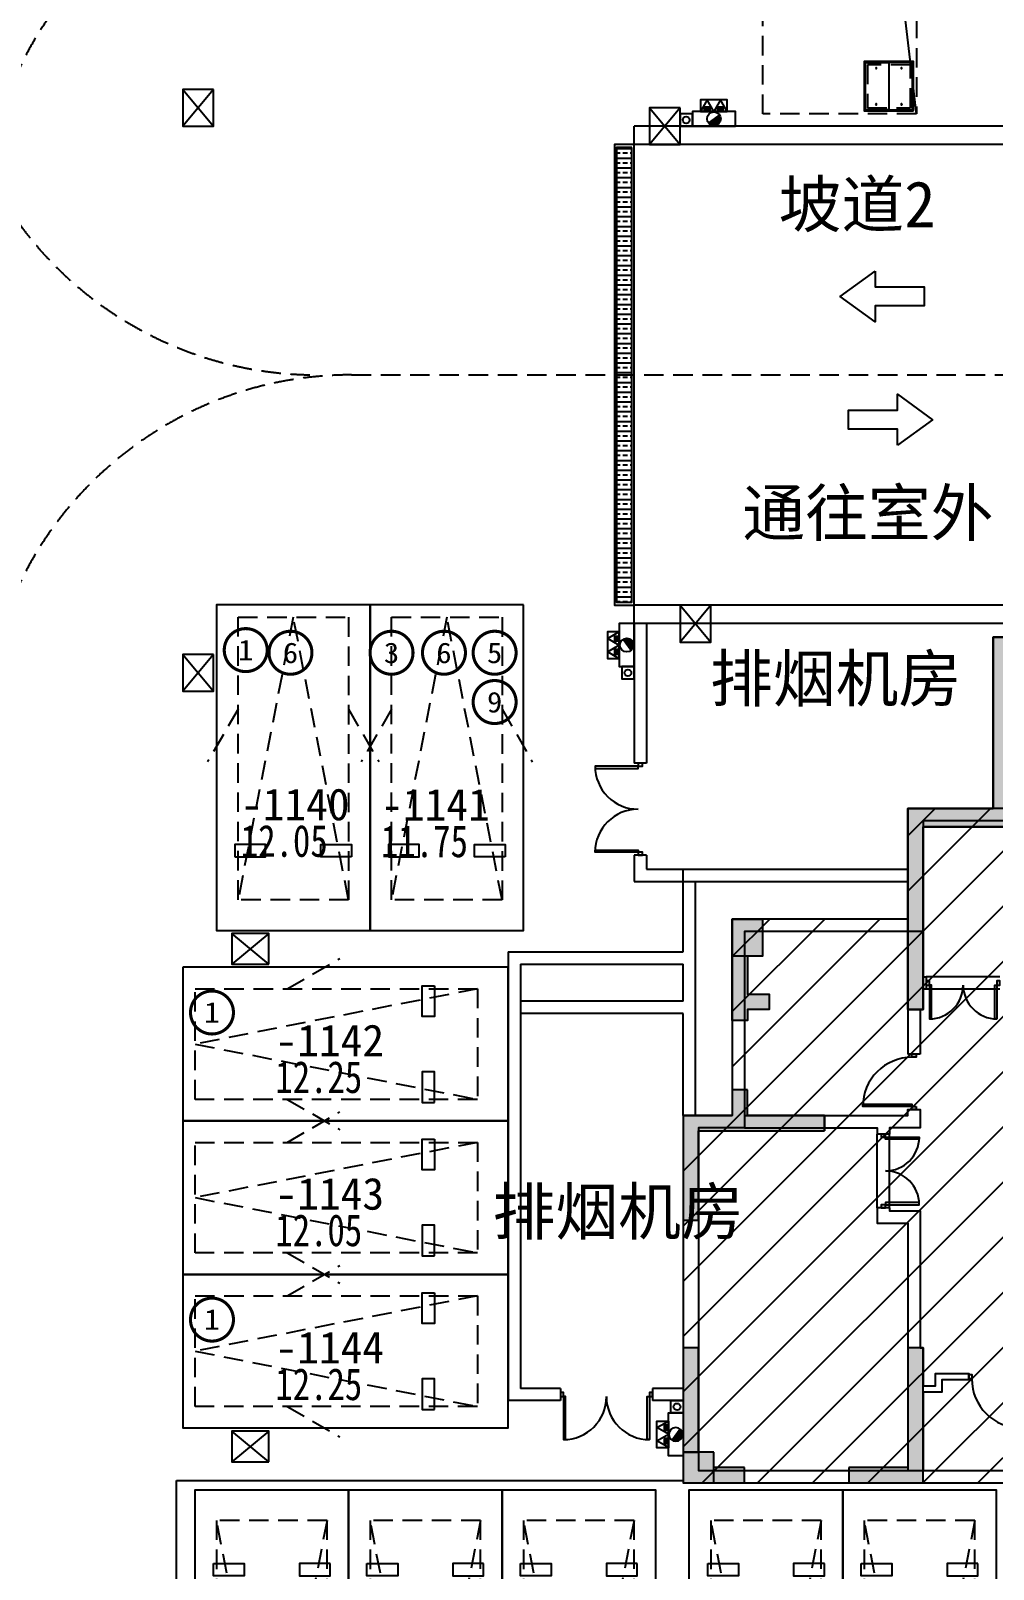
# Model space of a CAD drawing. Header units: millimetres. Extents: x 693907 to 1906102, y -24098 to 332602.
# Drawn here: x 872791 to 888467, y 253705 to 278753 of the extents above; entities that cross this region are included whole.
import ezdxf
from ezdxf.enums import TextEntityAlignment as Align

# ---------------------------------------------------------------- set-up
doc = ezdxf.new("R2010")
doc.units = ezdxf.units.MM
doc.header["$LTSCALE"] = 100
doc.linetypes.add('A6-DK-B1F$0$HIDDEN2', pattern=[4.7625, 3.175, -1.5875])
doc.linetypes.add('A6-DK-JSJ-B1F$0$HIDDEN2', pattern=[4.7625, 3.175, -1.5875])
doc.layers.get('Defpoints').update_dxf_attribs({"color": 189})
for name, color, linetype in [('-ACO-TTLB', 153, 'Continuous'), ('1#-HW-BF$0$S-HATCH-X', 251, 'Continuous'), ('1#-W-BF$0$S-COLUMN-S', 2, 'Continuous'), ('1#-W-BF$0$S-WALL-S', 4, 'Continuous'), ('A-HATCH', 251, 'Continuous'), ('A-ROOM-IDEN', 31, 'Continuous'), ('A6-DK-B1F$0$A-CONC', 30, 'Continuous'), ('A6-DK-B1F$0$A-DOOR', 190, 'Continuous'), ('A6-DK-B1F$0$A-PRKG', 175, 'A6-DK-B1F$0$HIDDEN2'), ('A6-DK-B1F$0$A-PRKG-SIGN', 252, 'Continuous'), ('A6-DK-B1F$0$A-TRACK', 77, 'A6-DK-B1F$0$HIDDEN2'), ('A6-DK-B1F$0$A-WALL', 2, 'Continuous'), ('A6-DK-BG-B1F$0$A-STAIR', 142, 'Continuous'), ('A6-DK-JSJ-B1F$0$A-DRAIN', 152, 'Continuous'), ('A6-DK-JSJ-B1F$0$A-HATCH', 251, 'Continuous'), ('A6-DK-JSJ-B1F$0$A-HOLE-FLOR', 242, 'Continuous'), ('A6-DK-JSJ-B1F$0$A-LOWER', 131, 'A6-DK-JSJ-B1F$0$HIDDEN2'), ('A6-DK-JSJ-B1F$0$A-SECT', 150, 'Continuous'), ('A6-DK-JSJ-B1F$0$A-STAIR', 142, 'Continuous'), ('A6-DK-JSJ-B1F$0$X23-BF$0$A-HATCH', 251, 'Continuous'), ('A6-W-B1$0$S-WALL-S', 4, 'Continuous'), ('a_parking_number', 120, 'Continuous'), ('a_parking_price', 211, 'Continuous'), ('TP-DK-1(xhs)$0$P-J-DIM-L', 70, 'Continuous'), ('TP-DK-1(xhs)$0$P-X-L', 240, 'Continuous'), ('TP-DK-1(xhs)$0$P-X-M', 2, 'Continuous'), ('TP-DK-1(xhs)$0$P-X-X', 1, 'Continuous'), ('X1-B1F$0$xref(dwg引用图层)', 7, 'Continuous'), ('XA6-130-S-B1F$0$A-DOOR', 190, 'Continuous'), ('XA6-130-S-B1F$0$A-STAIR', 142, 'Continuous'), ('XA6-130-S-B1F$0$A-WALL', 2, 'Continuous'), ('xref(dwg引用图层)', 7, 'Continuous')]:
    doc.layers.add(name, color=color, linetype=linetype)
doc.layers.add('1#-HW-BF$0$S-EDIT', color=241, linetype='Continuous', plot=False)
doc.layers.add('A6-W-B1$0$S-EDIT', color=241, linetype='Continuous', plot=False)
doc.layers.add('LVTRY', color=6, linetype='Continuous', lineweight=18)
doc.layers.add('PUB_TEXT', color=7, linetype='Continuous', lineweight=15)
doc.styles.add('-黑体', font='simhei.ttf')
doc.styles.add('华文细黑', font='STXIHEI.TTF')
doc.styles.add('黑体', font='simhei.ttf', dxfattribs={"width": 0.8})

# ---------------------------------------------------------------- blocks, each defined once
blk = doc.blocks.new('*U100')
for points in [[(-900, 35), (-850, 35), (-850, -35), (-900, -35)], [(-50, 35), (0, 35), (0, -35), (-50, -35)], [(-85, -835), (-85, -35), (-50, -35), (-50, -835)]]:
    blk.add_lwpolyline(points, close=True)
blk.add_arc((-50, -35), 800, 180, 270)
blk = doc.blocks.new('*U95')
at = {"linetype": 'ByBlock', "lineweight": -2}
for points in [[(0, -35), (50, -35), (50, 35), (0, 35)], [(1150, -35), (1200, -35), (1200, 35), (1150, 35)], [(85, -585), (85, -35), (50, -35), (50, -585)], [(1115, -585), (1115, -35), (1150, -35), (1150, -585)]]:
    blk.add_lwpolyline(points, close=True, dxfattribs=at)
for centre, start, end in [((50, -35), 270, 0), ((1150, -35), 180, 270)]:
    blk.add_arc(centre, 550, start, end, dxfattribs=at)
blk = doc.blocks.new('*U103')
for points in [[(-900, 35), (-850, 35), (-850, -35), (-900, -35)], [(-50, 35), (0, 35), (0, -35), (-50, -35)], [(-85, -835), (-85, -35), (-50, -35), (-50, -835)]]:
    blk.add_lwpolyline(points, close=True)
blk.add_arc((-50, -35), 800, 180, 270)
blk = doc.blocks.new('XA6-130-S-B1F')
at = {"layer": 'XA6-130-S-B1F$0$A-STAIR'}
for points in [[(5060, 9550), (3860, 9550)], [(5060, 9350), (3860, 9350)], [(3060, 5790), (3060, 6990)], [(3260, 5790), (3260, 6990)]]:
    blk.add_lwpolyline(points, dxfattribs=at)
at = {"layer": 'XA6-130-S-B1F$0$A-WALL'}
for points in [[(9500, 13390), (5680, 13390), (5680, 12290), (3560, 12290), (3560, 10490), (700, 10490)], [(9500, 13190), (5880, 13190), (5880, 12090), (3810, 12090), (3810, 10290), (900, 10290), (900, 7090), (150, 7090), (150, 1510), (7740, 1510), (7740, 110), (9750, 110)], [(3560, 10490), (700, 10490), (700, 7290), (-100, 7290), (-100, 1310), (7540, 1310), (7540, -90), (9750, -90)], [(3810, 9550), (3860, 9550), (3860, 9350), (3810, 9350)], [(3560, 9020), (3560, 8290)], [(3760, 9020), (3760, 8290)], [(3760, 8290), (3560, 8290)], [(900, 7290), (3560, 7290), (3560, 7390), (3760, 7390), (3760, 7090), (3260, 7090), (3260, 6990)], [(3760, 7390), (3760, 7090)], [(900, 7090), (3060, 7090), (3060, 6990)], [(3260, 6990), (3060, 6990)], [(3060, 5790), (3060, 5540), (3560, 5540), (3560, 1510)], [(3260, 5790), (3060, 5790)], [(3260, 5790), (3260, 5740), (3760, 5740), (3760, 3510), (3810, 3510), (3810, 2890)], [(3810, 2890), (4010, 2890), (4010, 3090), (4550, 3090), (4550, 2990), (4110, 2990), (4110, 2790), (3810, 2790), (3810, 1510)]]:
    blk.add_lwpolyline(points, dxfattribs=at)
at = {"layer": 'XA6-130-S-B1F$0$A-DOOR'}
for name, p in [('*U95', (3860, 9450)), ('*U100', (5450, 3040))]:
    blk.add_blockref(name, p, dxfattribs=at)
for name, p, rotation in [('*U103', (3660, 7390), 270), ('*U95', (3160, 5790), 90)]:
    blk.add_blockref(name, p, dxfattribs=dict(at, rotation=rotation))
blk = doc.blocks.new('X1-B1F')
at = {"layer": 'X1-B1F$0$xref(dwg引用图层)'}
blk.add_blockref('XA6-130-S-B1F', (0, 0), dxfattribs=at)
blk = doc.blocks.new('1#-HW-BF')
at = {"layer": '1#-HW-BF$0$S-HATCH-X'}
for points in [[(43280, 3190), (43280, 5990), (42680, 5990), (42680, 5590), (42330, 5590), (42330, 6940), (40380, 6940), (40380, 7290), (41530, 7290), (41530, 9020), (41280, 9020), (41280, 9270), (41530, 9270), (41530, 10140), (39020, 10140), (39020, 9020), (38670, 9020), (38670, 11940), (36830, 11940), (36830, 13190), (33180, 13190), (33180, 12290), (33890, 12290), (33890, 11740), (33640, 11740), (33640, 12040), (32830, 12040), (32830, 14260), (30220, 14260), (30220, 11940), (25190, 11940), (25190, 9020), (24840, 9020), (24840, 10140), (22330, 10140), (22330, 9270), (22580, 9270), (22580, 9020), (22330, 9020), (22330, 6950), (20250, 6950), (20250, 9020), (20000, 9020), (20000, 9270), (20250, 9270), (20250, 10140), (17740, 10140), (17740, 9020), (17390, 9020), (17390, 11940), (12360, 11940), (12360, 14260), (9750, 14260), (9750, 12040), (8940, 12040), (8940, 11740), (8690, 11740), (8690, 12290), (9400, 12290), (9400, 13190), (5300, 13190), (5300, 11990), (3810, 11990), (3810, 9020), (3560, 9020), (3560, 12290), (4950, 12290), (4950, 15082), (5300, 15082), (5300, 13540), (9400, 13540), (9400, 14610), (12710, 14610), (12710, 12290), (17740, 12290), (17740, 10490), (20600, 10490), (20600, 7300), (21980, 7300), (21980, 10490), (24840, 10490), (24840, 12290), (29870, 12290), (29870, 14610), (33180, 14610), (33180, 13540), (37180, 13540), (37180, 12290), (39020, 12290), (39020, 10490), (41880, 10490), (41880, 7290), (42680, 7290), (42680, 6340), (43630, 6340), (43630, 2840), (42680, 2840), (42680, 1310), (35190, 1310), (35190, 310), (34840, 310), (34840, 2760), (35090, 2760), (35090, 1660), (38770, 1660), (38770, 3010), (39020, 3010), (39020, 1660), (42330, 1660), (42330, 3190)], [(1200, 10490), (700, 10490), (700, 9890), (1200, 9890)], [(1300, 9270), (950, 9270), (950, 9890), (700, 9890), (700, 8840), (950, 8840), (950, 9020), (1300, 9020)], [(2200, 7290), (950, 7290), (950, 7710), (700, 7710), (700, 7290), (-100, 7290), (-100, 5590), (150, 5590), (150, 7040), (2200, 7040), (2200, 7110)], [(150, 3510), (-100, 3510), (-100, 1810), (150, 1810)], [(3810, 3510), (3560, 3510), (3560, 1560), (2600, 1560), (2600, 1310), (3810, 1310)], [(400, 1810), (-100, 1810), (-100, 1310), (400, 1310)], [(900, 1560), (400, 1560), (400, 1310), (900, 1310)]]:
    blk.add_hatch(color=256, dxfattribs=at).paths.add_polyline_path(points)
at = {"layer": '1#-HW-BF$0$S-EDIT'}
for p, q in [((950, 7710), (700, 7710)), ((700, 7710), (700, 7290)), ((950, 7290), (950, 7710)), ((-100, 7290), (-100, 5590)), ((700, 7290), (-100, 7290)), ((2200, 7290), (950, 7290)), ((2200, 7290), (2200, 7040)), ((150, 5590), (150, 7040)), ((150, 7040), (2200, 7040)), ((-100, 5590), (150, 5590)), ((900, 1560), (400, 1560)), ((900, 1310), (900, 1560)), ((300, 1310), (900, 1310))]:
    blk.add_line(p, q, dxfattribs=at)
for points in [[(5300, 11990), (3810, 11990), (3810, 9020), (3560, 9020), (3560, 12290), (4950, 12290), (4950, 15082), (5300, 15082)], [(950, 9890), (1200, 9890), (1200, 10490), (700, 10490), (700, 10090)], [(950, 9890), (950, 9270), (1300, 9270), (1300, 9020), (950, 9020), (950, 8840), (700, 8840), (700, 10490), (1200, 10490)]]:
    blk.add_lwpolyline(points, dxfattribs=at)
for points in [[(1200, 10490), (700, 10490), (700, 9890), (1200, 9890)], [(150, 1810), (150, 3510), (-100, 3510), (-100, 1810)], [(2600, 1560), (2600, 1310), (3810, 1310), (3810, 3510), (3560, 3510), (3560, 1560)], [(400, 1810), (-100, 1810), (-100, 1310), (400, 1310)]]:
    blk.add_lwpolyline(points, close=True, dxfattribs=at)
blk = doc.blocks.new('1#-W-BF')
at = {"layer": '1#-W-BF$0$S-COLUMN-S'}
for points in [[(1200, 10490), (700, 10490), (700, 9890), (1200, 9890)], [(400, 1810), (-100, 1810), (-100, 1310), (400, 1310)]]:
    blk.add_lwpolyline(points, close=True, dxfattribs=at)
at = {"layer": '1#-W-BF$0$S-WALL-S', "color": 0, "linetype": 'ByBlock', "lineweight": -2}
for p, q in [((5300, 15082), (4950, 15082)), ((4950, 15082), (4950, 12290)), ((4950, 12290), (3560, 12290)), ((3560, 12290), (3560, 11990)), ((3810, 11990), (5300, 11990)), ((950, 7710), (700, 7710)), ((700, 7710), (700, 7290)), ((950, 7290), (950, 7710)), ((-100, 7290), (700, 7290)), ((150, 7290), (-100, 7290)), ((-100, 7290), (-100, 5590)), ((2200, 7290), (950, 7290)), ((2200, 7110), (2200, 7290)), ((150, 5590), (150, 7040)), ((150, 7040), (2200, 7040)), ((2200, 7040), (2200, 7110)), ((2200, 7110), (2200, 7110)), ((-100, 5590), (150, 5590))]:
    blk.add_line(p, q, dxfattribs=at)
at = {"layer": '1#-W-BF$0$S-WALL-S', "color": 0}
for p, q in [((900, 1560), (400, 1560)), ((900, 1310), (900, 1560)), ((400, 1310), (900, 1310))]:
    blk.add_line(p, q, dxfattribs=at)
at = {"layer": '1#-W-BF$0$S-WALL-S', "color": 0, "linetype": 'ByBlock', "lineweight": -2}
for points in [[(4340, 12290), (4340, 12290), (3560, 12290), (3560, 9020), (3810, 9020), (3810, 11990), (4340, 11990)], [(950, 9890), (1200, 9890), (1200, 10490), (700, 10490), (700, 10090)], [(950, 9890), (950, 9270), (1300, 9270), (1300, 9020), (950, 9020), (950, 8840), (700, 8840), (700, 10490), (950, 10490)]]:
    blk.add_lwpolyline(points, dxfattribs=at)
for points in [[(150, 1810), (150, 3510), (-100, 3510), (-100, 1810)], [(2600, 1560), (2600, 1310), (3810, 1310), (3810, 3510), (3560, 3510), (3560, 1560)]]:
    blk.add_lwpolyline(points, close=True, dxfattribs=at)
blk = doc.blocks.new('BF1')
at = {"layer": 'xref(dwg引用图层)'}
for name in ['1#-HW-BF', '1#-W-BF']:
    blk.add_blockref(name, (141300, 253800), dxfattribs=at)
blk = doc.blocks.new('*U425')
at = {"layer": 'A6-DK-JSJ-B1F$0$A-DRAIN'}
blk.add_lwpolyline([(50, 50), (50, 850), (850, 850), (850, 50)], close=True, dxfattribs=at)
at = {"layer": 'A6-DK-JSJ-B1F$0$A-HOLE-FLOR'}
blk.add_lwpolyline([(0, 0), (270, 2317), (2500, 2500)], dxfattribs=at)
for points in [[(65, 835), (450, 835), (450, 65), (65, 65)], [(835, 835), (450, 835), (450, 65), (835, 65)]]:
    blk.add_lwpolyline(points, close=True, dxfattribs=at)
at = {"layer": 'A6-DK-JSJ-B1F$0$A-LOWER'}
for points in [[(0, 2500), (0, 0), (2500, 0), (2500, 2500), (0, 2500)], [(100, 100), (100, 800), (800, 800), (800, 100), (100, 100)]]:
    blk.add_lwpolyline(points, dxfattribs=at)
at = {"layer": 'A6-DK-JSJ-B1F$0$X23-BF$0$A-HATCH'}
blk.add_lwpolyline([(65, 65), (65, 835), (835, 835), (835, 65)], close=True, dxfattribs=at)
for centre in [(242, 745), (657, 745), (242, 155), (657, 155)]:
    blk.add_circle(centre, 8, dxfattribs=at)
blk = doc.blocks.new('A6-DK-JSJ-B1F')
at = {"layer": 'A6-DK-JSJ-B1F$0$A-HATCH'}
h = blk.add_hatch(dxfattribs=at)
h.set_pattern_fill('ANSI33', color=256, scale=50, angle=135)
h.set_pattern_definition([(180, (-388639.76, -143532.33), (-5e-14, -158.75), []), (180, (-388719.13, -143452.96), (-5e-14, -158.75), [79.375, -39.6875])])
h.paths.add_polyline_path([(140115, 269450), (140365, 269450), (140365, 276850), (140115, 276850)])
at = {"layer": 'A6-DK-JSJ-B1F$0$A-SECT'}
for points in [[(140400, 276900), (140080, 276900), (140080, 269400), (140400, 269400)], [(140365, 276850), (140115, 276850), (140115, 269450), (140365, 269450)]]:
    blk.add_lwpolyline(points, close=True, dxfattribs=at)
at = {"layer": 'A6-DK-JSJ-B1F$0$A-STAIR'}
blk.add_line((140400, 269400), (140400, 276900), dxfattribs=at)
at = {"layer": 'A6-DK-JSJ-B1F$0$A-LOWER', "xscale": -1}
blk.add_blockref('*U425', (145000, 277400), dxfattribs=at)
blk = doc.blocks.new('TP-DK-1(xhs)$0$PG01.1')
at = {"color": 1}
for p, q in [((108, 187), (0, 0)), ((80, 72), (66, 58)), ((89, 72), (66, 48)), ((99, 72), (66, 39)), ((109, 72), (66, 29)), ((118, 72), (66, 20)), ((128, 72), (66, 10)), ((138, 72), (66, 0)), ((147, 72), (76, 0)), ((150, 65), (85, 0)), ((150, 56), (94, 0)), ((150, 46), (104, 0)), ((216, 0), (108, 187)), ((150, 36), (114, 0)), ((150, 27), (123, 0)), ((150, 17), (133, 0)), ((150, 8), (142, 0)), ((324, 187), (216, 0)), ((296, 72), (282, 58)), ((305, 72), (282, 48)), ((315, 72), (282, 39)), ((325, 72), (282, 29)), ((334, 72), (282, 20)), ((344, 72), (282, 10)), ((354, 72), (282, 0)), ((363, 72), (292, 0)), ((366, 65), (301, 0)), ((366, 56), (310, 0)), ((366, 46), (320, 0)), ((432, 0), (324, 187)), ((366, 36), (330, 0)), ((366, 27), (339, 0)), ((366, 17), (349, 0)), ((366, 8), (358, 0))]:
    blk.add_line(p, q, dxfattribs=at)
at = {"color": 2}
for p, q in [((0, 0), (216, 0)), ((216, 0), (432, 0))]:
    blk.add_line(p, q, dxfattribs=at)
at = {"color": 1}
for points in [[(0, 0), (436, 0), (436, 190), (0, 190)], [(66, 72), (150, 72), (150, 0), (66, 0)], [(282, 72), (366, 72), (366, 0), (282, 0)]]:
    blk.add_lwpolyline(points, close=True, dxfattribs=at)
blk = doc.blocks.new('TP-DK-1(xhs)$0$PG02.4')
blk.add_hatch(color=1).paths.add_polyline_path([(265, 48, 0.699012), (461, 120, 0.141488), (444, 179)])
at = {"color": 1}
blk.add_line((265, 48), (444, 179), dxfattribs=at)
blk.add_lwpolyline([(0, 0), (700, 0), (700, 240), (0, 240)], close=True, dxfattribs=at)
blk.add_circle((350, 120), 111, dxfattribs=at)
blk = doc.blocks.new('TP-DK-1(xhs)')
at = {"layer": 'TP-DK-1(xhs)$0$P-J-DIM-L', "color": 8, "true_color": 0x808080}
for points in [[(141350, 277200), (141350, 277400), (141150, 277400), (141150, 277200)], [(140400, 268400), (140200, 268400), (140200, 268200), (140400, 268200)], [(141200, 256250), (141000, 256250), (141000, 256450), (141200, 256450)]]:
    blk.add_lwpolyline(points, close=True, dxfattribs=at)
at = {"layer": 'TP-DK-1(xhs)$0$P-X-L'}
for centre in [(141250, 277300), (140300, 268300), (141100, 256350)]:
    blk.add_circle(centre, 55, dxfattribs=at)
at = {"layer": 'TP-DK-1(xhs)$0$P-X-M', "extrusion": (0, 0, -1), "xscale": -1, "zscale": -1}
blk.add_blockref('TP-DK-1(xhs)$0$PG01.1', (-141482, 277440), dxfattribs=at)
at = {"layer": 'TP-DK-1(xhs)$0$P-X-M', "extrusion": (0, 0, -1), "xscale": -1, "zscale": -1, "rotation": 270}
blk.add_blockref('TP-DK-1(xhs)$0$PG01.1', (-140160, 268532), dxfattribs=at)
at = {"layer": 'TP-DK-1(xhs)$0$P-X-M', "extrusion": (0, 0, -1), "zscale": -1, "rotation": 270}
blk.add_blockref('TP-DK-1(xhs)$0$PG01.1', (-140960, 256118), dxfattribs=at)
at = {"layer": 'TP-DK-1(xhs)$0$P-X-X'}
blk.add_blockref('TP-DK-1(xhs)$0$PG02.4', (141350, 277200), dxfattribs=at)
at = {"layer": 'TP-DK-1(xhs)$0$P-X-X', "rotation": 90}
blk.add_blockref('TP-DK-1(xhs)$0$PG02.4', (140400, 268400), dxfattribs=at)
at = {"layer": 'TP-DK-1(xhs)$0$P-X-X', "xscale": -1, "rotation": 90}
blk.add_blockref('TP-DK-1(xhs)$0$PG02.4', (141200, 256250), dxfattribs=at)
blk = doc.blocks.new('A6-W-B1$0$Z-2')
at = {"layer": 'A6-W-B1$0$S-EDIT'}
for p, q in [((72869, 44139), (73369, 43539)), ((73369, 44139), (72869, 43539))]:
    blk.add_line(p, q, dxfattribs=at)
at = {"layer": 'A6-W-B1$0$S-WALL-S', "color": 0, "linetype": 'ByBlock', "lineweight": -2}
blk.add_lwpolyline([(73369, 44139), (72869, 44139), (72869, 43539), (73369, 43539), (73369, 44139)], dxfattribs=at)
blk = doc.blocks.new('A6-W-B1', base_point=(85957, 40190))
at = {"layer": 'A6-W-B1$0$S-WALL-S'}
for p in [(146138, 273850), (153738, 273550), (154238, 265450), (146138, 264650)]:
    blk.add_blockref('A6-W-B1$0$Z-2', p, dxfattribs=at)
at = {"layer": 'A6-W-B1$0$S-WALL-S', "rotation": 270}
for p in [(176268, 377114, 0), (176268, 369014, 0)]:
    blk.add_blockref('A6-W-B1$0$Z-2', p, dxfattribs=at)
blk = doc.blocks.new('A6-DK-BG-B1F')
at = {"layer": 'A6-DK-BG-B1F$0$A-STAIR'}
for p, q in [((132950, 249700, 0), (132950, 255150, 0)), ((132950, 255150), (141200, 255150))]:
    blk.add_line(p, q, dxfattribs=at)
blk = doc.blocks.new('A6-DK-B1F$0$A$C48A675EB')
at = {"layer": 'A6-DK-B1F$0$A-TRACK', "linetype": 'ByBlock'}
blk.add_lwpolyline([(1047, -516), (1047, -195), (50, -195), (50, 195), (1047, 195), (1047, 517), (1759, 0)], close=True, dxfattribs=at)
blk = doc.blocks.new('A6-DK-B1F$0$gsethsergtyf')
at = {"layer": 'A6-DK-B1F$0$A-TRACK'}
blk.add_line((135800, 273150), (147800, 273150), dxfattribs=at)
for centre, start, end in [((135800, 275550), 90, 180), ((135231, 279150), 197.708, 270), ((135800, 267150), 90, 180)]:
    blk.add_arc(centre, 6000, start, end, dxfattribs=at)
at = {"layer": 'A6-DK-B1F$0$A-TRACK', "linetype": 'ByBlock', "xscale": 0.8, "yscale": 0.8, "zscale": 0.8, "rotation": 180}
blk.add_blockref('A6-DK-B1F$0$A$C48A675EB', (145166, 274428), dxfattribs=at)
at = {"layer": 'A6-DK-B1F$0$A-TRACK', "linetype": 'ByBlock', "xscale": 0.8, "yscale": 0.8, "zscale": 0.8}
blk.add_blockref('A6-DK-B1F$0$A$C48A675EB', (143853, 272420), dxfattribs=at)
at = {"layer": 'A-ROOM-IDEN', "style": '华文细黑'}
blk.add_text('通往室外', height=750, dxfattribs=at).set_placement((144208, 270529, 0), align=Align.CENTER)
blk = doc.blocks.new('dttc')
at = {"layer": 'A-HATCH'}
h = blk.add_hatch(dxfattribs=at)
h.set_pattern_fill('ANSI31', color=256, scale=200)
h.paths.add_polyline_path([(183980, 255110), (183980, 256690), (184880, 256690), (184880, 260090), (183980, 260090), (183980, 261090), (183180, 261090), (183180, 264290), (180320, 264290), (180320, 266090), (178330, 266090), (178330, 267190), (174480, 267190), (174480, 268360), (171220, 268360), (171220, 266090), (166140, 266090), (166140, 264290), (163280, 264290), (163280, 261100), (161900, 261100), (161900, 264290), (159040, 264290), (159040, 266090), (153960, 266090), (153960, 268360), (150750, 268360), (150750, 267000), (146850, 267000), (146850, 266090), (144860, 266090), (144860, 264290), (142000, 264290), (142000, 261090), (141200, 261090), (141200, 255110), (148840, 255110), (148840, 253710), (155060, 253710), (155060, 255110), (170120, 255110), (170120, 253710), (176340, 253710), (176340, 255110)])
blk.add_lwpolyline([(163280, 261100), (161900, 261100), (161900, 264290), (159040, 264290), (159040, 266090), (153960, 266090), (153960, 268360), (150750, 268360), (150750, 267000), (146850, 267000), (146850, 266090), (144860, 266090), (144860, 264290), (142000, 264290), (142000, 261090), (141200, 261090), (141200, 255110), (148840, 255110), (148840, 253710), (155060, 253710), (155060, 255110), (170120, 255110)], dxfattribs=at)
blk = doc.blocks.new('A6-DK-B1F$0$标准车位')
blk.add_lwpolyline([(350, 4600), (1250, 0), (2150, 4600)])
blk.add_lwpolyline([(350, 4600), (2150, 4600), (2150, 0), (350, 0)], close=True)
at = {"layer": 'A6-DK-B1F$0$A-PRKG-SIGN'}
for points in [[(0, -200), (2500, -200), (2500, 5100), (0, 5100)], [(300, 3900), (800, 3900), (800, 3700), (300, 3700)], [(2200, 3900), (1700, 3900), (1700, 3700), (2200, 3700)]]:
    blk.add_lwpolyline(points, close=True, dxfattribs=at)
at = {"layer": 'Defpoints', "color": 8, "linetype": 'A6-DK-B1F$0$HIDDEN2', "extrusion": (-5.18032e-09, 4.96178e-22, 1), "elevation": 0}
for points in [[(350, 1500), (-145, 2357)], [(2150, 1500), (2645, 2357)]]:
    blk.add_lwpolyline(points, dxfattribs=at)
blk = doc.blocks.new('*U442')
at = {"linetype": 'ByBlock', "lineweight": -2}
for points in [[(0, -35), (50, -35), (50, 35), (0, 35)], [(1450, -35), (1500, -35), (1500, 35), (1450, 35)], [(85, -735), (85, -35), (50, -35), (50, -735)], [(1415, -735), (1415, -35), (1450, -35), (1450, -735)]]:
    blk.add_lwpolyline(points, close=True, dxfattribs=at)
for centre, start, end in [((50, -35), 270, 0), ((1450, -35), 180, 270)]:
    blk.add_arc(centre, 700, start, end, dxfattribs=at)

msp = doc.modelspace()

# ---------------------------------------------------------------- linework, layer by layer
at = {"layer": 'A6-DK-B1F$0$A-CONC'}
for p, q in [((890016.9, 277200), (882616.9, 277200)), ((882616.9, 276900), (882616.9, 277200)), ((890016.9, 276900), (882616.9, 276900)), ((890016.9, 269400), (882616.9, 269400)), ((882616.9, 269100), (882616.9, 269400)), ((890016.9, 269100), (882616.9, 269100))]:
    msp.add_line(p, q, dxfattribs=at)
at = {"layer": 'A6-DK-B1F$0$A-WALL'}
for p, q in [((882616.9, 269100), (882616.9, 266828.9)), ((882816.9, 269100), (882816.9, 266828.9)), ((882816.9, 266828.9), (882616.9, 266828.9)), ((882616.9, 265328.9), (882616.9, 264900)), ((882816.9, 265328.9), (882616.9, 265328.9)), ((882816.9, 265328.9), (882816.9, 265100)), ((882816.9, 265100), (887066.9, 265100)), ((883416.9, 263755), (883416.9, 265100)), ((882616.9, 264900), (887066.9, 264900)), ((883616.9, 261090), (883616.9, 264900)), ((880566.9, 263755, 0), (880566.9, 256450)), ((880566.9, 263755), (883416.9, 263755)), ((880766.9, 263555, 0), (880766.9, 256650)), ((880766.9, 263555), (883416.9, 263555)), ((883416.9, 262955), (883416.9, 263555)), ((883416.9, 262955, 0), (880766.9, 262955, 0)), ((883416.9, 262755, 0), (880766.9, 262755, 0)), ((883416.9, 261090), (883416.9, 262755)), ((881416.9, 256650), (880766.9, 256650)), ((881416.9, 256650), (881416.9, 256450)), ((883416.9, 256650), (882916.9, 256650)), ((882916.9, 256650), (882916.9, 256450)), ((881416.9, 256450), (880566.9, 256450)), ((883416.9, 256450), (882916.9, 256450))]:
    msp.add_line(p, q, dxfattribs=at)
at = {"layer": 'LVTRY', "color": 6, "const_width": 50}
for points in [[(876642.6, 268669.1, 1), (875942.6, 268669.1, 1)], [(877370.9, 268626.2, 1), (876670.9, 268626.2, 1)], [(879016.9, 268626.2, 1), (878316.9, 268626.2, 1)], [(879870.9, 268626.2, 1), (879170.9, 268626.2, 1)], [(880696.1, 268626.2, 1), (879996.1, 268626.2, 1)], [(880696.1, 267823.6, 1), (879996.1, 267823.6, 1)], [(876092.6, 262769.1, 1), (875392.6, 262769.1, 1)], [(876092.6, 257769.1, 1), (875392.6, 257769.1, 1)]]:
    msp.add_lwpolyline(points, format="xyb", close=True, dxfattribs=at)

# ---------------------------------------------------------------- block references
at = {"layer": '-ACO-TTLB'}
for name in ['BF1', 'dttc']:
    msp.add_blockref(name, (742216.9, 0), dxfattribs=at)
msp.add_blockref('A6-DK-B1F$0$gsethsergtyf', (742216.9, 0))
at = {"layer": 'A6-DK-B1F$0$A-DOOR', "rotation": 270}
msp.add_blockref('*U442', (882716.9, 266828.9), dxfattribs=at)
at = {"layer": 'A6-DK-B1F$0$A-DOOR'}
msp.add_blockref('*U442', (881416.9, 256550), dxfattribs=at)
at = {"layer": 'A6-DK-B1F$0$A-PRKG', "linetype": 'ByBlock', "extrusion": (5.18032e-09, -4.99294e-22, -1), "xscale": -1, "zscale": -1, "rotation": 180}
for p in [(-878316.9, 269205, 0), (-880816.9, 269205, 0)]:
    msp.add_blockref('A6-DK-B1F$0$标准车位', p, dxfattribs=at)
at = {"layer": 'A6-DK-B1F$0$A-PRKG', "linetype": 'ByBlock', "extrusion": (4.97963e-22, 5.18032e-09, -1), "xscale": -1, "zscale": -1, "rotation": 90}
for p in [(-875466.9, 263505, 0), (-875466.9, 261005, 0), (-875466.9, 258505, 0)]:
    msp.add_blockref('A6-DK-B1F$0$标准车位', p, dxfattribs=at)
at = {"layer": 'A6-DK-B1F$0$A-PRKG', "linetype": 'ByBlock', "extrusion": (5.18032e-09, 4.99113e-22, -1), "zscale": -1}
for p in [(-877966.9, 249900, 0), (-880466.9, 249900, 0), (-882966.9, 249900, 0), (-886016, 249900, 0), (-888516, 249900, 0)]:
    msp.add_blockref('A6-DK-B1F$0$标准车位', p, dxfattribs=at)
at = {"layer": 'xref(dwg引用图层)'}
for name, p in [('A6-W-B1', (742216.9, 0)), ('A6-DK-JSJ-B1F', (742216.9, 0)), ('TP-DK-1(xhs)', (742216.9, 0)), ('A6-DK-BG-B1F', (742216.9, 0)), ('X1-B1F', (883516.9, 253800))]:
    msp.add_blockref(name, p, dxfattribs=at)

# ---------------------------------------------------------------- texts
at = {"layer": 'A-ROOM-IDEN', "style": '华文细黑'}
for s, p in [('坡道2', (886249.2, 275552.7)), ('排烟机房', (885900.3, 267832.8)), ('排烟机房', (882358.1, 259154.1))]:
    msp.add_text(s, height=750, dxfattribs=at).set_placement(p, align=Align.CENTER)
at = {"layer": 'a_parking_number', "style": '华文细黑'}
for s, p in [('-1140', (877099, 266153.8, 0)), ('-1141', (879383.5, 266153.8, 0)), ('-1142', (877661.5, 262314.5)), ('-1143', (877661.5, 259814.5)), ('-1144', (877661.5, 257314.5, 0))]:
    msp.add_text(s, height=520, dxfattribs=at).set_placement(p, align=Align.MIDDLE)
at = {"layer": 'a_parking_price', "style": '黑体', "width": 0.8}
for s, p in [('12.05', (876212.1, 265303.9)), ('11.75', (878496.6, 265297.6)), ('12.25', (876774.6, 261458.3)), ('12.05', (876774.6, 258964.5)), ('12.25', (876774.6, 256458.3))]:
    msp.add_text(s, height=520, dxfattribs=at).set_placement(p)
at = {"layer": 'PUB_TEXT', "color": 6, "style": '-黑体'}
for s, width, p, p2 in [('1', 1.065055, (876164.3, 268502.9), (876420.9, 268502.9)), ('6', 1.032317, (876896.6, 268457), (877145.3, 268457)), ('3', 1.032317, (878542.5, 268457), (878791.2, 268457)), ('6', 1.032317, (879396.6, 268457), (879645.3, 268457)), ('5', 1.032317, (880221.8, 268457), (880470.5, 268457)), ('9', 1.032317, (880221.8, 267654.4), (880470.5, 267654.4)), ('1', 1.065055, (875614.3, 262602.9), (875870.9, 262602.9)), ('1', 1.065055, (875614.3, 257602.9), (875870.9, 257602.9))]:
    msp.add_text(s, height=335, dxfattribs=dict(at, width=width)).set_placement(p, p2, align=Align.FIT)

doc.saveas('drawing.dxf')
